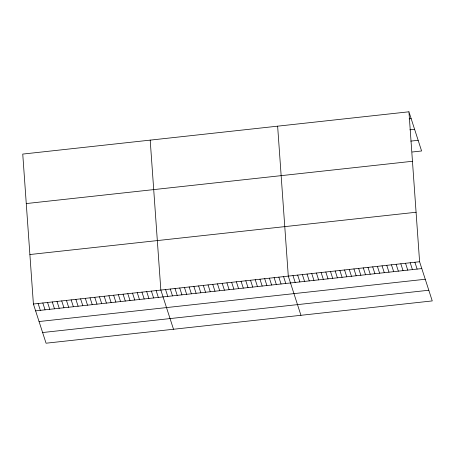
<?xml version="1.0" encoding="UTF-8"?>
<svg xmlns="http://www.w3.org/2000/svg" width="455" height="455" viewBox="0 0 455 455"><rect width="100%" height="100%" fill="white"/><g stroke="black" fill="none" stroke-linecap="round" stroke-linejoin="round"><path stroke-width="0.68" d="M408.943 111.793L22.75 154.08L33.403 304.02L46.057 343.207L432.25 300.92L419.595 261.733L408.943 111.793L421.597 150.98L412.219 152.004M409.142 118.857L411.155 118.636M409.909 129.823L414.602 129.311M410.785 141.113L418.151 140.305M26.265 203.561L412.457 161.275M29.888 254.538L416.08 212.252M33.403 304.02L419.595 261.733M35.609 310.867L421.802 268.575M39.056 321.537L425.249 279.251M42.611 332.537L428.803 290.244M414.903 262.245L417.116 269.087M410.217 262.757L412.423 269.605M405.524 263.274L407.737 270.116M400.838 263.786L403.045 270.628M396.146 264.298L398.358 271.146M391.454 264.81L393.666 271.658M386.767 265.328L388.979 272.17M382.075 265.839L384.287 272.681M377.388 266.351L379.601 273.199M372.696 266.869L374.909 273.711M368.01 267.381L370.222 274.223M363.317 267.893L365.53 274.74M358.631 268.404L360.843 275.252M353.939 268.922L356.151 275.764M349.252 269.434L351.459 276.282M344.56 269.946L346.773 276.794M339.874 270.463L342.08 277.305M335.181 270.975L337.394 277.817M330.495 271.487L332.702 278.335M325.803 271.999L328.015 278.847M321.116 272.517L323.323 279.359M316.424 273.028L318.637 279.876M311.738 273.54L313.944 280.388M307.045 274.058L309.258 280.9M302.359 274.57L304.566 281.412M297.667 275.082L299.879 281.929M292.974 275.594L295.187 282.441M300.943 315.298L288.288 276.111L277.635 126.171M283.567 276.629L285.78 283.471M278.847 277.146L281.059 283.988M274.126 277.658L276.339 284.506M269.406 278.176L271.618 285.023M264.685 278.693L266.897 285.541M259.964 279.211L262.177 286.058M255.249 279.728L257.456 286.57M250.529 280.246L252.735 287.088M245.808 280.763L248.015 287.606M241.087 281.281L243.3 288.123M236.367 281.793L238.579 288.641M231.646 282.31L233.859 289.158M226.926 282.828L229.138 289.676M222.205 283.346L224.417 290.193M217.484 283.863L219.697 290.705M212.764 284.381L214.976 291.223M208.043 284.898L210.255 291.74M203.328 285.416L205.535 292.258M198.607 285.928L200.814 292.775M193.887 286.445L196.094 293.293M189.166 286.963L191.379 293.811M184.446 287.48L186.658 294.328M179.725 287.998L181.937 294.84M175.004 288.515L177.217 295.358M170.284 289.033L172.496 295.875M165.563 289.551L167.776 296.393M173.503 329.249L160.843 290.062L150.195 140.129M156.122 290.58L158.334 297.428M151.401 291.098L153.614 297.945M146.686 291.615L148.893 298.463M141.966 292.133L144.172 298.975M137.245 292.65L139.452 299.492M132.524 293.168L134.737 300.01M127.804 293.685L130.016 300.527M123.083 294.203L125.296 301.045M118.363 294.715L120.575 301.563M113.642 295.232L115.854 302.08M108.921 295.75L111.134 302.598M104.201 296.268L106.413 303.115M99.48 296.785L101.692 303.627M94.765 297.303L96.972 304.145M90.044 297.82L92.251 304.662M85.324 298.338L87.531 305.18M80.603 298.85L82.816 305.697M75.883 299.367L78.095 306.215M71.162 299.885L73.374 306.733M66.441 300.402L68.654 307.25M61.721 300.92L63.933 307.762M57 301.438L59.213 308.28M52.279 301.955L54.492 308.797M47.559 302.473L49.771 309.315M42.838 302.985L45.051 309.832M38.123 303.502L40.33 310.35"/></g></svg>
